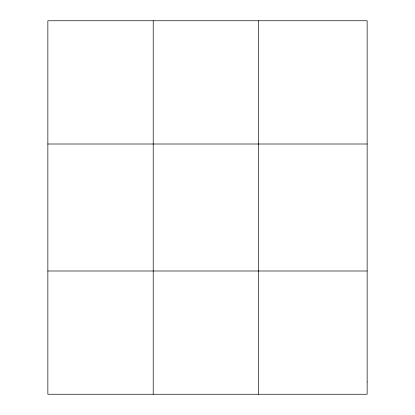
<?xml version="1.0" encoding="UTF-8"?>
<svg xmlns="http://www.w3.org/2000/svg" width="415" height="415" viewBox="0 0 415 415"><rect width="100%" height="100%" fill="white"/><g stroke="black" fill="none" stroke-linecap="round" stroke-linejoin="round"><path stroke-width="0.62" d="M153.218 20.75L153.218 394.25M258.587 20.75L258.587 394.25M47.855 144.005L367.145 144.005M47.855 270.995L367.145 270.995M367.145 381.925L367.145 394.25L47.855 394.25L47.855 20.75L367.145 20.75L367.145 381.925"/></g></svg>
